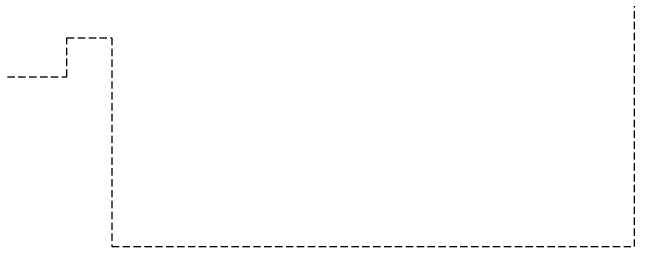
# Model space of a CAD drawing. Header units: millimetres. Extents: x 2090 to 2270, y 1357 to 1514.
# Drawn here: x 2226.54 to 2247.96, y 1452.66 to 1460.74 of the extents above; entities that cross this region are included whole.
import ezdxf

# ---------------------------------------------------------------- set-up
doc = ezdxf.new("R2010")
doc.units = ezdxf.units.MM
doc.linetypes.add('HIDDEN', pattern=[0.375, 0.25, -0.125])
doc.layers.add('PROJ', color=1, linetype='HIDDEN')

msp = doc.modelspace()

# ---------------------------------------------------------------- linework, layer by layer
at = {"layer": 'PROJ'}
for p, q in [((2247.95811, 1452.65586), (2247.95811, 1481.26522)), ((2228.41335, 1459.85586), (2229.95811, 1459.85586)), ((2228.41335, 1458.51586), (2228.41335, 1459.85586)), ((2229.95811, 1459.85586), (2229.95811, 1452.65586)), ((2221.86335, 1458.51586), (2228.41335, 1458.51586)), ((2229.95811, 1452.65586), (2247.95811, 1452.65586))]:
    msp.add_line(p, q, dxfattribs=at)

doc.saveas('drawing.dxf')
